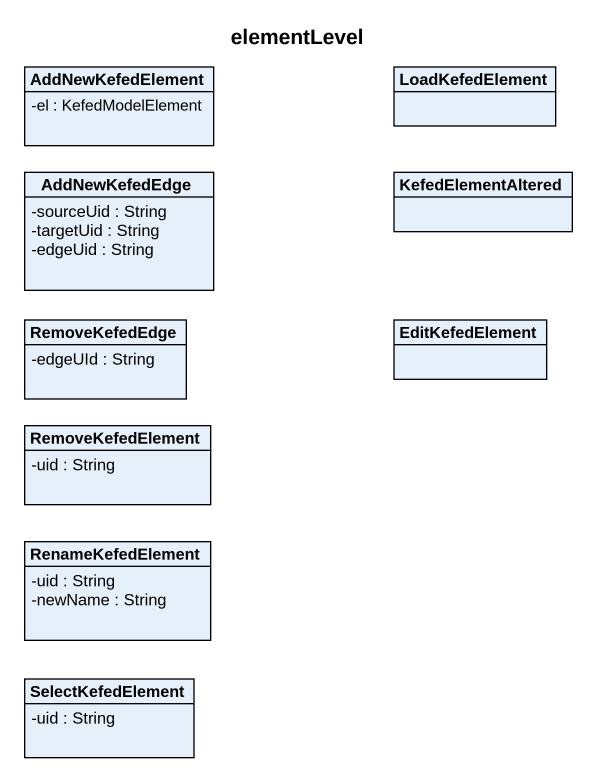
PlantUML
@startuml
title elementLevel
hide circle
hide empty members
skinparam classAttributeIconSize 0
class AddNewKefedElement {
  -el : KefedModelElement
}
class LoadKefedElement
class AddNewKefedEdge {
  -sourceUid : String
  -targetUid : String
  -edgeUid : String
}
class KefedElementAltered
class RemoveKefedEdge {
  -edgeUId : String
}
class EditKefedElement
class RemoveKefedElement {
  -uid : String
}
class RenameKefedElement {
  -uid : String
  -newName : String
}
class SelectKefedElement {
  -uid : String
}
@enduml
